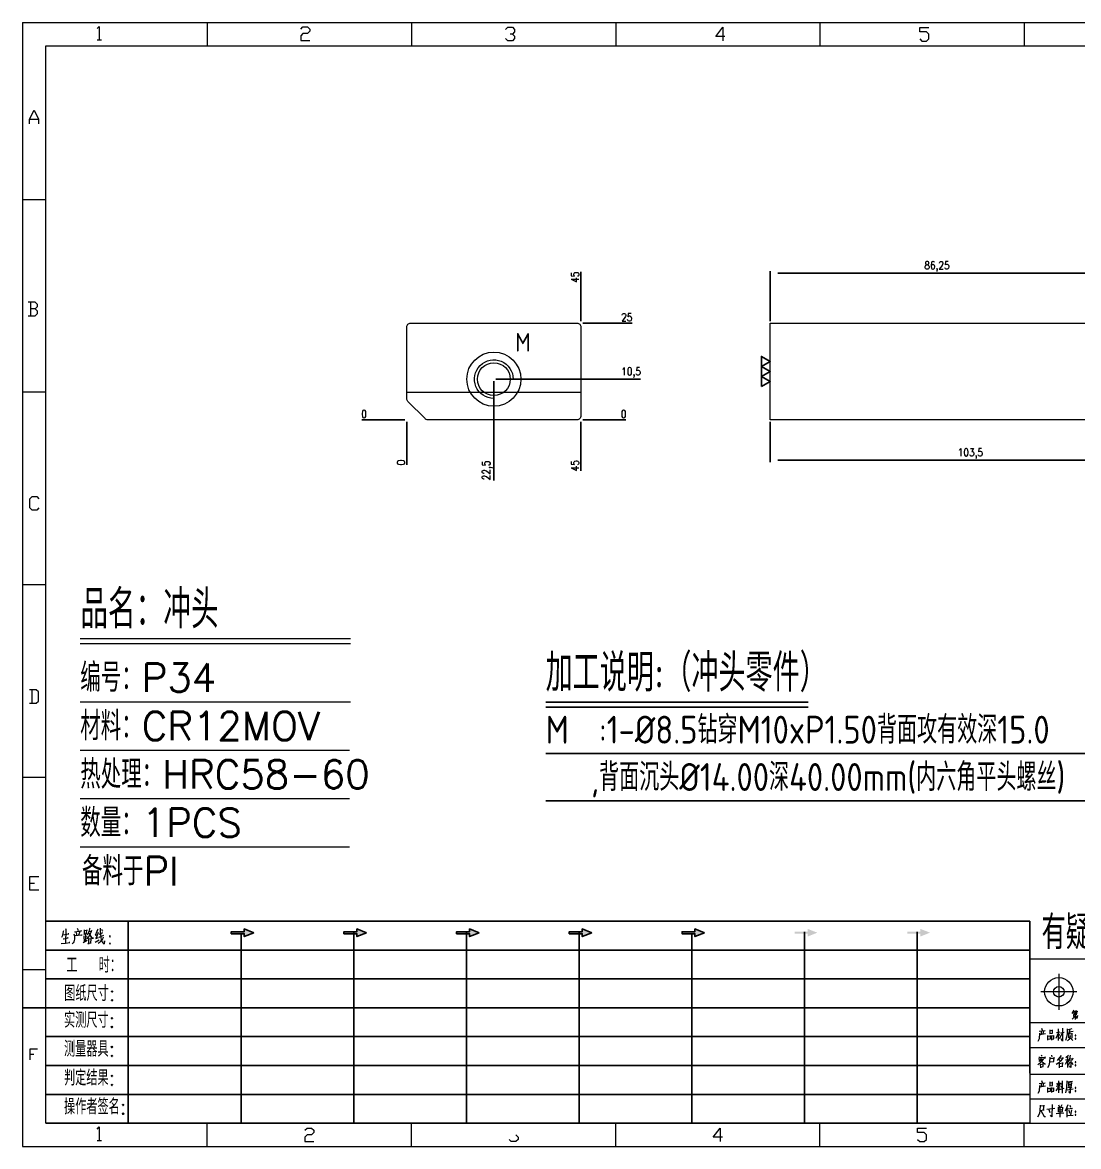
# Model space of a CAD drawing. Header units: millimetres. Extents: x 88508 to 142116, y -5268 to 20283.
# Drawn here: x 97895.8 to 98168.8, y 9218.8 to 9509.5 of the extents above; entities that cross this region are included whole.
import ezdxf
from ezdxf.enums import TextEntityAlignment as Align

# ---------------------------------------------------------------- set-up
doc = ezdxf.new("R2010")
doc.units = ezdxf.units.MM
doc.linetypes.add('DASHED', pattern=[0])
for name, color, linetype in [('DIM', 4, 'Continuous'), ('PUNCH', 2, 'Continuous'), ('TEXT', 4, 'Continuous')]:
    doc.layers.add(name, color=color, linetype=linetype)
doc.styles.add('chinesef_fs', font='simplex.shx', dxfattribs={"bigfont": 'gbcbig.shx'})
doc.styles.add('gbenor', font='gbenor.shx', dxfattribs={"bigfont": 'gbcbig.shx'})
doc.styles.add('GBENOR_', font='gbenor.shx', dxfattribs={"bigfont": 'gbcbig'})
doc.styles.get("Standard").update_dxf_attribs({"font": 'txt.shx', "width": 0.85, "bigfont": 'ctxt.shx'})
doc.styles.add('TXT', font='txt.shx', dxfattribs={"width": 0.8, "bigfont": 'ctxt.shx'})
doc.dimstyles.new('T-2-WX', dxfattribs={"dimtxt": 2, "dimasz": 2, "dimexe": 0.5, "dimexo": 0.5, "dimgap": 0.5, "dimtad": 1, "dimtxsty": 'Standard', "dimblk": 'OPEN30', "dimcen": 0, "dimazin": 3, "dimtfac": 1, "dimtmove": 0, "dimatfit": 3, "dimldrblk": 'OPEN30', "dimlwd": -1, "dimlwe": -1})

# ---------------------------------------------------------------- blocks, each defined once
blk = doc.blocks.new('U40')
for points in [[(351.8, 337.7), (351.8, 333.2), (367, 339.3), (351.8, 345.3), (351.8, 340.8), (331.2, 340.8), (331.2, 337.7)], [(545.7, 339.3), (530.6, 345.3), (530.6, 340.8), (509.9, 340.8), (509.9, 337.7), (530.6, 337.7), (530.6, 333.2)], [(724.5, 339.3), (709.3, 345.3), (709.3, 340.8), (688.7, 340.8), (688.7, 337.7), (709.3, 337.7), (709.3, 333.2)], [(903.3, 339.3), (888.1, 345.3), (888.1, 340.8), (867.5, 340.8), (867.5, 337.7), (888.1, 337.7), (888.1, 333.2)], [(1082.1, 339.3), (1066.9, 345.3), (1066.9, 340.8), (1046.3, 340.8), (1046.3, 337.7), (1066.9, 337.7), (1066.9, 333.2)], [(1245.7, 337.7), (1245.7, 333.2), (1260.9, 339.3), (1245.7, 345.3), (1245.7, 340.8), (1225.1, 340.8), (1225.1, 337.7)], [(1424.5, 337.7), (1424.5, 333.2), (1439.7, 339.3), (1424.5, 345.3), (1424.5, 340.8), (1403.8, 340.8), (1403.8, 337.7)]]:
    blk.add_hatch(color=3).paths.add_polyline_path(points)
at = {"color": 254, "lineweight": 18}
for p, q in [((0, 1783.5), (0, 0)), ((0, 1783.5), (2530.2, 1783.5)), ((941.1, 1783.5), (941.1, 1746.5)), ((1265.1, 1783.5), (1265.1, 1746.5)), ((1589.1, 1783.5), (1589.1, 1746.5)), ((37, 37), (37, 1746.5)), ((37, 1746.5), (2493.2, 1746.5)), ((0, 1502.7), (37, 1502.7)), ((0, 1197.2), (37, 1197.2)), ((0, 891.7), (37, 891.7)), ((0, 586.3), (37, 586.3)), ((1598.1, 298), (2493.2, 298)), ((0, 280.8), (37, 280.8)), ((1598.2, 196.6), (2493.2, 196.6)), ((2493.2, 156.4), (1598.2, 156.4)), ((2493.2, 114.1), (1598.2, 114.1)), ((2493.2, 75), (1598.2, 75)), ((37, 37), (2493.2, 37)), ((941.1, 0), (941.1, 37)), ((1265.1, 0), (1265.1, 37)), ((1589.1, 0), (1589.1, 37)), ((0, 0), (2530.2, 0))]:
    blk.add_line(p, q, dxfattribs=at)
at = {"color": 254, "linetype": 'Continuous', "lineweight": 18}
for p, q in [((293.1, 1783.5), (293.1, 1746.5)), ((617.1, 1783.5), (617.1, 1746.5)), ((1598.1, 298), (1598.1, 37)), ((1598.2, 298), (1598.2, 37)), ((293.1, 0), (293.1, 37)), ((617.1, 0), (617.1, 37))]:
    blk.add_line(p, q, dxfattribs=at)
for p, q in [((38, 357.6), (1598.2, 357.6)), ((1598.2, 357.6), (1598.2, 116.2)), ((38, 311.8), (1598.2, 311.8)), ((37.1, 266), (1598.2, 266)), ((0.1, 220.2), (1598.2, 220.2)), ((37.1, 174.4), (1598.2, 174.4)), ((37.1, 128.6), (1598.2, 128.6)), ((37.1, 82.8), (1598.2, 82.8))]:
    blk.add_line(p, q)
at = {"color": 254}
for p, q in [((167.8, 37), (167.8, 357.6)), ((525.5, 37), (525.5, 340.8)), ((704.3, 37), (704.3, 340.8)), ((883.1, 37), (883.1, 340.8)), ((1240.6, 37), (1240.6, 340.8)), ((1419.4, 37), (1419.4, 340.8)), ((346.7, 37), (346.7, 337.9)), ((1061.9, 37), (1061.9, 337.7)), ((1598.2, 37), (38, 37))]:
    blk.add_line(p, q, dxfattribs=at)
at = {"color": 92, "lineweight": 18}
for p, q in [((1644.1, 273.9), (1644.1, 217)), ((1672.4, 245.5), (1615.5, 245.5))]:
    blk.add_line(p, q, dxfattribs=at)
for points in [[(118.3, 1773.7), (121.9, 1777.3), (121.9, 1755.8)], [(441.4, 1773.1), (445, 1776.7), (452.2, 1776.7), (455.8, 1773.1), (455.8, 1769.5), (452.2, 1765.9), (445, 1765.9), (441.4, 1762.3), (441.4, 1755.1), (455.8, 1755.1)], [(766.4, 1772.4), (770, 1776), (777.2, 1776), (780.8, 1772.4), (780.8, 1768.8), (777.2, 1765.2), (773.6, 1765.2)], [(1114.4, 1761.4), (1100, 1761.4), (1110.8, 1775.8), (1110.8, 1754.2)], [(1423.4, 1757.7), (1427, 1754.1), (1434.2, 1754.1), (1437.8, 1757.7), (1437.8, 1764.9), (1434.2, 1768.5), (1423.4, 1768.5), (1423.4, 1775.7), (1437.8, 1775.7)], [(118.3, 1755.8), (125.5, 1755.8)], [(777.2, 1765.2), (780.8, 1761.6), (780.8, 1758), (777.2, 1754.4), (770, 1754.4), (766.4, 1758)], [(11.1, 1622.8), (11.1, 1630), (18.3, 1644.4), (25.5, 1630), (25.5, 1622.8)], [(11.1, 1630), (25.5, 1630)], [(20, 1329), (23.6, 1332.6), (23.6, 1336.2), (20, 1339.8), (9.2, 1339.8)], [(12.8, 1339.8), (12.8, 1318.2)], [(9.2, 1318.2), (20, 1318.2), (23.6, 1321.8), (23.6, 1325.4), (20, 1329), (12.8, 1329)], [(26.1, 1013.2), (22.5, 1009.6), (15.3, 1009.6), (11.7, 1013.2), (11.7, 1027.6), (15.3, 1031.2), (22.5, 1031.2), (26.1, 1027.6)], [(11, 703.2), (21.8, 703.2), (25.4, 706.8), (25.4, 721.2), (21.8, 724.8), (11, 724.8)], [(14.6, 724.8), (14.6, 703.2)], [(26.1, 407), (11.7, 407), (11.7, 428.6), (26.1, 428.6)], [(11.7, 417.8), (18.9, 417.8)], [(1613.5, 179.9), (1612.8, 170.8), (1610.8, 166.8)], [(1613, 182.8), (1622.3, 184.3)], [(1613.3, 177.7), (1623.2, 179.2)], [(1615.9, 182.1), (1616.3, 179)], [(1616.6, 187.6), (1617.9, 184.5)], [(1619.7, 183.6), (1618.8, 178.8)], [(1629.6, 185.4), (1629.6, 178.6)], [(1629.6, 184.3), (1634, 184.7)], [(1629.6, 179.4), (1634.2, 179.9)], [(1633.8, 179.9), (1634.2, 185.4)], [(1640, 172.1), (1643.5, 180.5)], [(1645.9, 181.4), (1640.4, 180.5)], [(1643.5, 168.2), (1643.5, 186.9)], [(1645.5, 176.1), (1643.5, 179.2)], [(1649.7, 180.8), (1647, 174.8), (1644.8, 171)], [(1646.6, 180.3), (1652.3, 181.2)], [(1650.1, 187.6), (1650.1, 167.1), (1647.7, 170.6)], [(1657.4, 186.9), (1657.2, 179), (1656.5, 173.7), (1654.8, 168.4)], [(1664.9, 186.7), (1657.4, 184.7)], [(1657.8, 181.2), (1666.7, 182.8)], [(1659.2, 179.7), (1659.2, 172.4)], [(1664.5, 179), (1659.2, 178.1)], [(1661.6, 178.6), (1661.8, 185.2)], [(1664.7, 180.1), (1664.5, 172.1)], [(1626.9, 168.8), (1626.7, 176.3)], [(1626.9, 175.2), (1630.5, 175.7)], [(1626.9, 170.2), (1630.7, 170.6)], [(1630.5, 176.1), (1630.3, 170.6)], [(1632.7, 176.3), (1632.7, 168.8)], [(1636.2, 175.7), (1632.9, 175.2)], [(1632.9, 170.4), (1636.4, 170.8)], [(1636, 170.8), (1636.4, 176.1)], [(1662, 176.3), (1661.4, 172.4), (1660, 169.7), (1657.6, 167.7)], [(1662.3, 172.4), (1666.2, 168)], [(12.3, 137.7), (12.3, 155), (23.8, 155)], [(12.3, 146.4), (18.1, 146.4)], [(1615.9, 144.9), (1617.5, 143.1)], [(1632.3, 144.9), (1633.2, 142)], [(1647.7, 144.2), (1641.5, 136.3)], [(1659.4, 144.2), (1655.2, 140.5)], [(1662.3, 144.9), (1661.2, 139.2), (1660.1, 135.2)], [(1619.7, 139.4), (1616.8, 135), (1610.6, 129.7)], [(1612.8, 142.5), (1612.4, 138.1)], [(1615.9, 140.3), (1612.4, 135)], [(1612.8, 141.2), (1622.3, 142)], [(1614.6, 131.2), (1614.8, 125)], [(1614.6, 130.3), (1619.2, 131.2)], [(1614.8, 137.8), (1619.2, 138.9)], [(1614.8, 126.1), (1619.5, 127)], [(1615.1, 136.3), (1621.7, 131), (1623, 131)], [(1619, 127), (1619.5, 131.9)], [(1622.6, 142.5), (1621.2, 138.9)], [(1629.6, 142), (1629.2, 133.6), (1628.3, 128.3), (1626.1, 125)], [(1629.2, 134.3), (1636.2, 135)], [(1629.4, 139.6), (1636, 140.3)], [(1636.2, 141.6), (1635.8, 135)], [(1650.8, 141.4), (1647.3, 136.1), (1644.2, 133), (1639.8, 129.9)], [(1644, 138.9), (1645.7, 136.1)], [(1644.6, 133.4), (1644.6, 125)], [(1644.6, 131.9), (1650.2, 132.8)], [(1644.6, 126.8), (1650.4, 127.5)], [(1645.1, 140.3), (1650.2, 140.7)], [(1649.9, 127.5), (1650.4, 133.2)], [(1657.7, 137.4), (1656.1, 133.6), (1654.1, 129.9)], [(1654.6, 137.4), (1659.9, 138.3)], [(1657.7, 142), (1657.7, 125.5)], [(1657.7, 136.3), (1659.6, 133.9)], [(1661.4, 134.1), (1659, 128.6)], [(1663, 137.6), (1663, 125.3), (1661, 128.1)], [(1661.4, 138.9), (1665.8, 139.6)], [(1664.3, 133.6), (1666.5, 129.9)], [(1666.3, 140), (1664.9, 136.7)], [(1613.5, 96.9), (1612.8, 87.8), (1610.8, 83.9)], [(1613, 99.8), (1622.3, 101.3)], [(1613.3, 94.7), (1623.2, 96.2)], [(1615.9, 99.1), (1616.3, 96)], [(1616.6, 104.6), (1617.9, 101.5)], [(1619.7, 100.6), (1618.8, 95.8)], [(1626.9, 85.8), (1626.7, 93.4)], [(1626.9, 92.3), (1630.5, 92.7)], [(1629.6, 102.4), (1629.6, 95.6)], [(1629.6, 101.3), (1634, 101.8)], [(1629.6, 96.4), (1634.2, 96.9)], [(1630.5, 93.1), (1630.3, 87.6)], [(1632.7, 93.4), (1632.7, 85.8)], [(1636.2, 92.7), (1632.9, 92.3)], [(1633.8, 96.9), (1634.2, 102.4)], [(1636, 87.8), (1636.4, 93.1)], [(1643.5, 96), (1641.5, 91.6), (1639.5, 88.1)], [(1640, 95.6), (1645.9, 96.4)], [(1641.1, 100.9), (1641.9, 97.6)], [(1643.5, 104), (1643.5, 85)], [(1643.5, 95.1), (1645.3, 92.3)], [(1645.5, 101.3), (1644.2, 96.2)], [(1645, 90.7), (1652.3, 92.7)], [(1646.8, 101.1), (1647.9, 98.4)], [(1646.8, 96.9), (1648.1, 93.6)], [(1649.7, 84.5), (1649.7, 104.2)], [(1657, 104.4), (1656.3, 93.1), (1654.5, 85.4)], [(1657, 102.6), (1666, 103.7)], [(1657.2, 90), (1666.9, 91.4)], [(1658.3, 93.8), (1664.2, 94.7)], [(1659.2, 101.8), (1659.2, 95.1)], [(1664.7, 101.1), (1659.2, 100.4)], [(1659.2, 98), (1663.4, 98.7)], [(1659.2, 96), (1664.7, 96.7)], [(1661.4, 92.9), (1662, 90.7), (1662, 84.5), (1659.8, 87.2)], [(1661.8, 91.6), (1664.5, 94.9)], [(1664.2, 96.7), (1664.7, 101.8)], [(1626.9, 87.2), (1630.7, 87.6)], [(1632.9, 87.4), (1636.4, 87.8)], [(1614.4, 65.7), (1614.2, 57.3), (1613.3, 52.3), (1610.4, 46.5)], [(1614.2, 57.3), (1620.6, 58.2)], [(1620.6, 64.8), (1614.4, 64.2)], [(1615.3, 57.3), (1620.6, 47.4), (1622.8, 47.4)], [(1619.9, 58.2), (1620.8, 65.7)], [(1625.2, 59.3), (1637.6, 60.6)], [(1630.1, 53.6), (1628.7, 58)], [(1633.4, 66.6), (1632.9, 47.2), (1630.7, 50)], [(1639.8, 52.5), (1652.1, 53.6)], [(1642.9, 62.2), (1642.9, 54.5)], [(1649.5, 61.8), (1642.9, 61.1)], [(1642.9, 55.1), (1649.9, 55.8)], [(1643.5, 66.2), (1645.1, 62.4)], [(1643.8, 58.4), (1648.6, 58.9)], [(1646.2, 46.7), (1646.2, 61.3)], [(1648.6, 66.4), (1646.8, 61.8)], [(1649.7, 62.2), (1649.3, 55.8)], [(1658.5, 66.4), (1653.9, 56.2)], [(1656.8, 62.2), (1656.8, 46.7)], [(1658.3, 59.8), (1665.8, 60.6)], [(1659.9, 57.8), (1661.2, 52.7)], [(1661.4, 65.7), (1662.7, 62.2)], [(1664.1, 58.4), (1662.5, 49.6)], [(1657.7, 49.2), (1666.7, 49.8)], [(118.3, 27.4), (121.9, 31), (121.9, 9.4)], [(447.9, 25.7), (451.5, 29.3), (458.7, 29.3), (462.3, 25.7), (462.3, 22.1), (458.7, 18.5), (451.5, 18.5), (447.9, 14.9), (447.9, 7.7), (462.3, 7.7)], [(782.7, 18.5), (786.3, 14.9), (786.3, 11.3), (782.7, 7.7), (775.5, 7.7), (771.9, 11.3)], [(1110.3, 14.9), (1095.9, 14.9), (1106.7, 29.3), (1106.7, 7.7)], [(1419.9, 11.3), (1423.5, 7.7), (1430.7, 7.7), (1434.3, 11.3), (1434.3, 18.5), (1430.7, 22.1), (1419.9, 22.1), (1419.9, 29.3), (1434.3, 29.3)], [(118.3, 9.4), (125.5, 9.4)]]:
    blk.add_lwpolyline(points, dxfattribs=at)
at = {"color": 92, "lineweight": 0}
for points in [[(65, 342.2), (64.8, 341), (64.1, 337.9), (63.6, 335.7), (62.8, 333.5), (62.1, 331.4)], [(68.4, 345.9), (68.7, 344.4), (68.1, 322.9)], [(82.6, 340.8), (93.7, 342.2), (93.3, 342.4), (92.4, 342)], [(86.1, 336.1), (86, 337.5), (85.3, 339.8)], [(86.7, 346.7), (87.9, 344.6), (88.3, 343)], [(90.3, 341), (90.4, 339.6), (89.1, 335.3)], [(97.8, 344), (98.1, 342.6), (98.1, 340.8), (98.1, 337.9), (98.1, 336.3), (98.2, 337.7), (102.1, 338.3), (101.8, 338.3), (102.1, 343.6), (102.1, 343.2), (102.1, 342.8), (98.2, 342.2)], [(105.5, 341.2), (105.9, 341), (109.6, 341.8), (109.3, 342.6), (108.5, 339.6), (107.6, 337.3), (106.9, 335.9), (105.9, 334.3), (104.3, 332), (103.1, 330.4), (101.9, 329.4)], [(106.6, 346.5), (106.5, 345.2), (105.1, 341.2), (104.2, 338.9), (103.1, 336.3), (102.6, 335.5)], [(104.9, 339.1), (105.3, 338.7), (107, 335.7), (108.6, 333.3), (109.9, 331.2), (110.3, 330.8), (112.6, 330.8), (110.2, 331.2), (109, 332.6)], [(119.3, 344.8), (119.1, 343.8), (116.8, 338.5), (115.4, 335.5), (119.3, 336.3)], [(120.3, 339.4), (118.1, 333.5), (116.4, 330), (116.1, 329.8), (120.5, 331.4)], [(121.7, 336.7), (127.7, 339.6)], [(123.4, 346.5), (123.5, 345.4), (123.5, 340.8), (123.8, 337.3), (124, 335.3), (124.2, 333.1), (124.5, 331), (124.8, 329), (125.2, 327.4), (125.9, 325.7), (126.9, 323.9), (127.9, 322.7), (128.9, 321.7), (129.6, 321.3), (129.9, 326.1), (129.4, 321.5)], [(127.7, 341.6), (127.2, 342.4), (125.7, 344.2)], [(61.4, 322.3), (68.2, 322.9), (75.3, 323.7), (74.9, 323.9), (73.8, 323.5)], [(63.8, 335.9), (73.4, 337.5), (73.1, 337.7), (72.5, 337.3)], [(64.5, 329.6), (64.8, 329.6), (65.1, 329.6), (72.5, 331), (71.9, 331), (70.9, 330.8)], [(82.6, 335.1), (82.6, 331.8), (82.3, 329), (81.9, 326.8), (81.2, 324.9), (80.3, 323.1), (79.6, 321.9), (78.8, 320.9)], [(93.3, 335.5), (94.1, 335.7), (94.3, 335.5), (82.6, 334.3), (82.6, 335.1), (82.2, 336.9)], [(96.5, 323.9), (102.8, 327.2)], [(97.2, 334.3), (97.5, 333.5), (97.7, 324.7)], [(100.2, 337.9), (100.1, 325.9)], [(100.2, 332.6), (102.4, 333.1)], [(104.2, 330), (104.5, 329), (104.5, 321.1), (104.3, 322.1), (104.5, 322.7), (109.2, 323.1), (108.6, 323.1), (109, 329.2), (109, 330), (109.3, 329.4), (108.6, 329.4), (104.6, 328.8)], [(115.3, 324.3), (121.5, 328.2)], [(128.2, 332.4), (128.1, 331.6), (126.9, 329.6), (125.8, 328), (124.5, 326.3), (123, 324.7), (121.4, 323.3), (120.1, 322.3)], [(121.4, 332.2), (128.8, 335.1)]]:
    blk.add_lwpolyline(points, dxfattribs=at)
for points in [[(367, 339.3), (351.8, 345.3), (351.8, 340.8), (331.2, 340.8), (331.2, 337.7), (351.8, 337.7), (351.8, 333.2), (367, 339.3)], [(545.7, 339.3), (530.6, 345.3), (530.6, 340.8), (509.9, 340.8), (509.9, 337.7), (530.6, 337.7), (530.6, 333.2), (545.7, 339.3)], [(724.5, 339.3), (709.3, 345.3), (709.3, 340.8), (688.7, 340.8), (688.7, 337.7), (709.3, 337.7), (709.3, 333.2), (724.5, 339.3)], [(903.3, 339.3), (888.1, 345.3), (888.1, 340.8), (867.5, 340.8), (867.5, 337.7), (888.1, 337.7), (888.1, 333.2), (903.3, 339.3)], [(1082.1, 339.3), (1066.9, 345.3), (1066.9, 340.8), (1046.3, 340.8), (1046.3, 337.7), (1066.9, 337.7), (1066.9, 333.2), (1082.1, 339.3)]]:
    blk.add_lwpolyline(points)
for points in [[(138.7, 332.4), (139.4, 333.5), (138.7, 334.5), (138, 333.5)], [(138.7, 320.9), (139.4, 321.9), (138.7, 322.9), (138, 321.9)]]:
    blk.add_lwpolyline(points, close=True, dxfattribs=at)
at = {"color": 3, "lineweight": 18}
for points in [[(1665.5, 210.9), (1668.3, 216.3)], [(1667.3, 214.2), (1670.1, 214.7)], [(1668.8, 211.7), (1668, 214.2)], [(1670.3, 211.9), (1671.9, 216.3)], [(1671.1, 214.2), (1674, 214.7)], [(1671.4, 214.2), (1672.9, 211.7)], [(1670.1, 206.6), (1668, 204.5), (1665, 202.1)], [(1667.1, 206.6), (1673.4, 207.3)], [(1667.3, 211.1), (1672.4, 211.6)], [(1667.3, 209.6), (1667.3, 206.6)], [(1672.5, 209.4), (1667.3, 208.9)], [(1670.1, 211.2), (1670.1, 201.3)], [(1673.5, 208.1), (1672.7, 202.9), (1671.7, 205)], [(1672.2, 209.4), (1672.5, 211.9)]]:
    blk.add_lwpolyline(points, dxfattribs=at)
at = {"color": 92, "lineweight": 18}
for points in [[(1670, 176.1), (1670, 175.9), (1670.2, 175.7), (1670.4, 175.5), (1670.6, 175.5), (1670.9, 175.5), (1671.1, 175.7), (1671.3, 175.9), (1671.3, 176.1), (1671.3, 176.4), (1671.1, 176.6), (1670.9, 176.7), (1670.6, 176.8), (1670.4, 176.7), (1670.2, 176.6), (1670, 176.4)], [(1671.3, 171), (1671.3, 171.3), (1671.1, 171.5), (1670.9, 171.7), (1670.6, 171.7), (1670.4, 171.7), (1670.2, 171.5), (1670, 171.3), (1670, 171), (1670, 170.8), (1670.2, 170.6), (1670.4, 170.4), (1670.6, 170.4), (1670.9, 170.4), (1671.1, 170.6), (1671.3, 170.8)], [(1671.1, 176.1), (1671, 176.3), (1670.9, 176.5), (1670.6, 176.6), (1670.4, 176.5), (1670.3, 176.3), (1670.2, 176.1), (1670.3, 175.9), (1670.4, 175.7), (1670.6, 175.7), (1670.9, 175.7), (1671, 175.9)], [(1671.1, 171), (1671, 171.3), (1670.9, 171.4), (1670.6, 171.5), (1670.4, 171.4), (1670.3, 171.3), (1670.2, 171), (1670.3, 170.8), (1670.4, 170.7), (1670.6, 170.6), (1670.9, 170.7), (1671, 170.8)], [(1669.8, 133.9), (1669.8, 133.6), (1670, 133.4), (1670.2, 133.3), (1670.5, 133.2), (1670.7, 133.3), (1670.9, 133.4), (1671.1, 133.6), (1671.1, 133.9), (1671.1, 134.1), (1670.9, 134.3), (1670.7, 134.5), (1670.5, 134.5), (1670.2, 134.5), (1670, 134.3), (1669.8, 134.1)], [(1671.1, 128.8), (1671.1, 129), (1670.9, 129.3), (1670.7, 129.4), (1670.5, 129.4), (1670.2, 129.4), (1670, 129.3), (1669.8, 129), (1669.8, 128.8), (1669.8, 128.5), (1670, 128.3), (1670.2, 128.2), (1670.5, 128.1), (1670.7, 128.2), (1670.9, 128.3), (1671.1, 128.5)], [(1670.9, 133.9), (1670.8, 134.1), (1670.7, 134.2), (1670.5, 134.3), (1670.2, 134.2), (1670.1, 134.1), (1670, 133.9), (1670.1, 133.6), (1670.2, 133.5), (1670.5, 133.4), (1670.7, 133.5), (1670.8, 133.6)], [(1670.9, 128.8), (1670.8, 129), (1670.7, 129.2), (1670.5, 129.2), (1670.2, 129.2), (1670.1, 129), (1670, 128.8), (1670.1, 128.6), (1670.2, 128.4), (1670.5, 128.3), (1670.7, 128.4), (1670.8, 128.6)], [(1670, 93.1), (1670, 92.9), (1670.2, 92.7), (1670.4, 92.5), (1670.6, 92.5), (1670.9, 92.5), (1671.1, 92.7), (1671.3, 92.9), (1671.3, 93.1), (1671.3, 93.4), (1671.1, 93.6), (1670.9, 93.7), (1670.6, 93.8), (1670.4, 93.7), (1670.2, 93.6), (1670, 93.4)], [(1671.1, 93.1), (1671, 93.4), (1670.9, 93.5), (1670.6, 93.6), (1670.4, 93.5), (1670.3, 93.4), (1670.2, 93.1), (1670.3, 92.9), (1670.4, 92.8), (1670.6, 92.7), (1670.9, 92.8), (1671, 92.9)], [(1671.3, 88.1), (1671.3, 88.3), (1671.1, 88.5), (1670.9, 88.7), (1670.6, 88.7), (1670.4, 88.7), (1670.2, 88.5), (1670, 88.3), (1670, 88.1), (1670, 87.8), (1670.2, 87.6), (1670.4, 87.4), (1670.6, 87.4), (1670.9, 87.4), (1671.1, 87.6), (1671.3, 87.8)], [(1671.1, 88.1), (1671, 88.3), (1670.9, 88.4), (1670.6, 88.5), (1670.4, 88.4), (1670.3, 88.3), (1670.2, 88.1), (1670.3, 87.8), (1670.4, 87.7), (1670.6, 87.6), (1670.9, 87.7), (1671, 87.8)], [(1669.8, 55.3), (1669.8, 55.1), (1670, 54.9), (1670.2, 54.7), (1670.5, 54.7), (1670.7, 54.7), (1670.9, 54.9), (1671.1, 55.1), (1671.1, 55.3), (1671.1, 55.6), (1670.9, 55.8), (1670.7, 56), (1670.5, 56), (1670.2, 56), (1670, 55.8), (1669.8, 55.6)], [(1670.9, 55.3), (1670.8, 55.6), (1670.7, 55.7), (1670.5, 55.8), (1670.2, 55.7), (1670.1, 55.6), (1670, 55.3), (1670.1, 55.1), (1670.2, 55), (1670.5, 54.9), (1670.7, 55), (1670.8, 55.1)], [(1671.1, 50.3), (1671.1, 50.5), (1670.9, 50.7), (1670.7, 50.9), (1670.5, 50.9), (1670.2, 50.9), (1670, 50.7), (1669.8, 50.5), (1669.8, 50.3), (1669.8, 50), (1670, 49.8), (1670.2, 49.7), (1670.5, 49.6), (1670.7, 49.7), (1670.9, 49.8), (1671.1, 50)], [(1670.9, 50.3), (1670.8, 50.5), (1670.7, 50.7), (1670.5, 50.7), (1670.2, 50.7), (1670.1, 50.5), (1670, 50.3), (1670.1, 50), (1670.2, 49.9), (1670.5, 49.8), (1670.7, 49.9), (1670.8, 50)]]:
    blk.add_lwpolyline(points, close=True, dxfattribs=at)
for radius in [22.5, 8.37]:
    blk.add_circle((1644.1, 245.5), radius, dxfattribs=at)
at = {"color": 3, "style": 'chinesef_fs'}
for s, height, p in [('有疑必问 不可盲目加工', 53.079, (1616.8, 313.1)), ('工  时：', 24.57, (69.5, 275.7)), ('图纸尺寸:', 24.57, (66.2, 230.9)), ('实测尺寸:', 24.57, (65.9, 188.4)), ('测量器具:', 24.57, (65.9, 142.6)), ('判定结果:', 24.57, (65.9, 96.8)), ('操作者签名:', 24.57, (65.9, 51))]:
    blk.add_text(s, height=height, dxfattribs=at).set_placement(p)
at = {"lineweight": 18, "style": 'GBENOR_'}
blk.add_attdef('文档路径', (2126, 386.9), '', height=17.8, dxfattribs=at)
at = {"lineweight": 20, "style": 'TXT'}
for tag, height, p in [('18-**-**', 16.3, (1866.6, 256.2)), ('客户名称', 16.1, (1741.1, 134, 0)), ('料厚:', 16.1, (1741.3, 93.2, 0))]:
    blk.add_attdef(tag, text='', height=height, dxfattribs=at).set_placement(p, align=Align.MIDDLE)
for tag, p, height in [('88888', (1850.9, 207.5), 14.9), ('材质:', (1691.2, 168, 0), 16.1), ('核准', (1869.4, 127.5, 0), 16.1), ('设计', (1868.8, 88.3, 0), 16.1), ('绘图', (1868.2, 49.1, 0), 16.1)]:
    blk.add_attdef(tag, p, '', height=height, dxfattribs=at)
for tag, p, height, width in [('3', (2234.7, 206.9), 15.8, 0.7), ('4', (2234.7, 167.4), 15.8, 0.7), ('核准日期', (2041.1, 124.2, 0), 16.1, 0.68), ('设计日期', (2041.1, 84.5, 0), 16.1, 0.68), ('1', (2251.9, 85.9), 14.6, 0.7), ('绘图日期', (2040.9, 46.4, 0), 16.1, 0.68), ('2', (2235, 49.2), 14.6, 0.7)]:
    blk.add_attdef(tag, p, '', height=height, dxfattribs=dict(at, width=width))
blk = doc.blocks.new('*D9229')
at = {"layer": 'Defpoints', "color": 0}
for p in [(97995.17, 9406.76), (98040.17, 9406.76), (98050.17, 9406.76)]:
    blk.add_point(p, dxfattribs=at)
at = {"layer": 'DIM', "color": 0}
blk.add_line((98040.67, 9406.76), (98051.8, 9406.76), dxfattribs=at)
at = {"layer": 'DIM', "color": 0, "insert": (98051.23, 9408.26), "char_height": 2, "attachment_point": 5}
blk.add_mtext('0', dxfattribs=at)
blk = doc.blocks.new('_Open30')
blk = doc.blocks.new('*D9230')
at = {"layer": 'Defpoints', "color": 0}
for p in [(98017.67, 9417.26), (98050.17, 9417.26), (97995.17, 9406.76)]:
    blk.add_point(p, dxfattribs=at)
at = {"layer": 'DIM', "color": 0}
for p, q in [((98018.17, 9417.26), (98042.17, 9417.26)), ((98042.17, 9417.26), (98046.17, 9417.26)), ((98046.17, 9417.26), (98055.6, 9417.26))]:
    blk.add_line(p, q, dxfattribs=at)
at = {"layer": 'DIM', "color": 0, "insert": (98053.14, 9418.95), "char_height": 2, "attachment_point": 5}
blk.add_mtext('10,5', dxfattribs=at)
blk = doc.blocks.new('*D9231')
at = {"layer": 'Defpoints', "color": 0}
for p in [(98040.17, 9431.76), (98050.17, 9431.76), (97995.17, 9406.76)]:
    blk.add_point(p, dxfattribs=at)
at = {"layer": 'DIM', "color": 0}
for p, q in [((98040.67, 9431.76), (98044.17, 9431.76)), ((98044.17, 9431.76), (98046.17, 9431.76)), ((98046.17, 9431.76), (98053.42, 9431.76))]:
    blk.add_line(p, q, dxfattribs=at)
at = {"layer": 'DIM', "color": 0, "insert": (98052.04, 9433.26), "char_height": 2, "attachment_point": 5}
blk.add_mtext('25', dxfattribs=at)
blk = doc.blocks.new('*D9232')
at = {"layer": 'Defpoints', "color": 0}
for p in [(97985.17, 9406.76), (97995.17, 9406.76), (97995.17, 9406.76)]:
    blk.add_point(p, dxfattribs=at)
at = {"layer": 'DIM', "color": 0}
blk.add_line((97994.67, 9406.76), (97983.53, 9406.76), dxfattribs=at)
at = {"layer": 'DIM', "color": 0, "insert": (97984.1, 9408.26), "char_height": 2, "attachment_point": 5}
blk.add_mtext('0', dxfattribs=at)
blk = doc.blocks.new('*D9233')
at = {"layer": 'Defpoints', "color": 0}
for p in [(97995.17, 9406.76), (98040.17, 9406.76), (98040.17, 9396.76)]:
    blk.add_point(p, dxfattribs=at)
at = {"layer": 'DIM', "color": 0}
for p, q in [((98040.17, 9406.26), (98040.17, 9402.76)), ((98040.17, 9402.76), (98040.17, 9400.76)), ((98040.17, 9400.76), (98040.17, 9393.51))]:
    blk.add_line(p, q, dxfattribs=at)
at = {"layer": 'DIM', "color": 0, "insert": (98038.67, 9394.88), "char_height": 2, "attachment_point": 5, "rotation": 90}
blk.add_mtext('45', dxfattribs=at)
blk = doc.blocks.new('*D9234')
at = {"layer": 'Defpoints', "color": 0}
for p in [(98017.67, 9417.26), (97995.17, 9406.76), (98017.67, 9396.76)]:
    blk.add_point(p, dxfattribs=at)
at = {"layer": 'DIM', "color": 0}
for p, q in [((98017.67, 9416.76), (98017.67, 9404.76)), ((98017.67, 9404.76), (98017.67, 9400.76)), ((98017.67, 9400.76), (98017.67, 9391.08))]:
    blk.add_line(p, q, dxfattribs=at)
at = {"layer": 'DIM', "color": 0, "insert": (98015.98, 9393.67), "char_height": 2, "attachment_point": 5, "rotation": 90}
blk.add_mtext('22,5', dxfattribs=at)
blk = doc.blocks.new('*D9235')
at = {"layer": 'Defpoints', "color": 0}
for p in [(97995.17, 9406.76), (97995.17, 9406.76), (97995.17, 9396.76)]:
    blk.add_point(p, dxfattribs=at)
at = {"layer": 'DIM', "color": 0}
blk.add_line((97995.17, 9406.26), (97995.17, 9395.13), dxfattribs=at)
at = {"layer": 'DIM', "color": 0, "insert": (97993.67, 9395.69), "char_height": 2, "attachment_point": 5, "rotation": 90}
blk.add_mtext('0', dxfattribs=at)
blk = doc.blocks.new('*D9236')
at = {"layer": 'Defpoints', "color": 0}
for p in [(98040.17, 9441.76), (98040.17, 9431.76), (97995.17, 9406.76)]:
    blk.add_point(p, dxfattribs=at)
at = {"layer": 'DIM', "color": 0}
for p, q in [((98040.17, 9437.76), (98040.17, 9445.01)), ((98040.17, 9435.76), (98040.17, 9437.76)), ((98040.17, 9432.26), (98040.17, 9435.76))]:
    blk.add_line(p, q, dxfattribs=at)
at = {"layer": 'DIM', "color": 0, "insert": (98038.67, 9443.64), "char_height": 2, "attachment_point": 5, "rotation": 90}
blk.add_mtext('45', dxfattribs=at)
blk = doc.blocks.new('*D9532')
at = {"layer": 'Defpoints', "color": 0}
for p in [(98089.11, 9406.76), (98192.61, 9407.76), (98192.61, 9396.32)]:
    blk.add_point(p, dxfattribs=at)
at = {"layer": 'DIM', "color": 0}
for p, q in [((98089.11, 9406.26), (98089.11, 9395.82)), ((98192.61, 9407.26), (98192.61, 9395.82)), ((98091.11, 9396.32), (98190.61, 9396.32))]:
    blk.add_line(p, q, dxfattribs=at)
at = {"layer": 'DIM', "color": 0, "insert": (98140.86, 9398.01), "char_height": 2, "attachment_point": 5}
blk.add_mtext('103,5', dxfattribs=at)
blk = doc.blocks.new('*D9536')
at = {"layer": 'Defpoints', "color": 0}
for p in [(98089.11, 9444.7), (98089.11, 9431.76), (98175.36, 9431.76)]:
    blk.add_point(p, dxfattribs=at)
at = {"layer": 'DIM', "color": 0}
for p, q in [((98089.11, 9432.26), (98089.11, 9445.2)), ((98173.36, 9444.7), (98091.11, 9444.7)), ((98175.36, 9432.26), (98175.36, 9445.2))]:
    blk.add_line(p, q, dxfattribs=at)
at = {"layer": 'DIM', "color": 0, "insert": (98132.23, 9446.39), "char_height": 2, "attachment_point": 5}
blk.add_mtext('86,25', dxfattribs=at)
blk = doc.blocks.new('*D9537')
at = {"layer": 'Defpoints', "color": 0}
for p in [(98089.11, 9431.76), (98175.36, 9431.76), (98176.77, 9431.17), (98192.03, 9415.92), (98209.53, 9412.51)]:
    blk.add_point(p, dxfattribs=at)
at = {"layer": 'DIM', "color": 0}
for p, q in [((98176.69, 9431.76), (98215.19, 9431.76)), ((98192.38, 9415.57), (98203.77, 9404.18))]:
    blk.add_line(p, q, dxfattribs=at)
blk.add_arc((98176.19, 9431.76), 38.5, 317.9765, 357.0235, dxfattribs=at)
at = {"layer": 'DIM', "color": 0, "insert": (98210.33, 9417.62), "char_height": 2, "attachment_point": 5, "rotation": 67.5}
blk.add_mtext('45%%d', dxfattribs=at)

msp = doc.modelspace()

# ---------------------------------------------------------------- linework, layer by layer
at = {"layer": 'DIM', "color": 4, "linetype": 'Continuous', "lineweight": 13}
for p, q in [((97910.735, 9350.218), (97980.633, 9350.218)), ((97910.735, 9348.929), (97980.633, 9348.929)), ((97910.735, 9333.839), (97980.633, 9333.839)), ((97910.735, 9321.325), (97980.33, 9321.325)), ((97910.735, 9308.811), (97980.33, 9308.811)), ((97910.735, 9296.296), (97980.33, 9296.296))]:
    msp.add_line(p, q, dxfattribs=at)
at = {"layer": 'PUNCH', "linetype": 'DASHED', "lineweight": 18, "ltscale": 0.5}
msp.add_line((97995.167, 9413.861), (98040.167, 9413.861), dxfattribs=at)
at = {"layer": 'PUNCH', "lineweight": 18}
msp.add_lwpolyline([(97995.167, 9412.175), (97995.167, 9430.76, -0.4142136), (97996.167, 9431.76), (98039.167, 9431.76, -0.4142136), (98040.167, 9430.76), (98040.167, 9407.76, -0.4142136), (98039.167, 9406.76), (98000.581, 9406.76, -0.1989124), (97999.874, 9407.053), (97995.46, 9411.467, -0.1989124)], format="xyb", close=True, dxfattribs=at)
at = {"layer": 'PUNCH', "color": 2, "linetype": 'Continuous', "lineweight": 15}
msp.add_lwpolyline([(98191.611, 9406.76), (98089.109, 9406.76), (98089.109, 9431.76), (98175.359, 9431.76, -0.1989124), (98176.773, 9431.175), (98192.025, 9415.922, -0.1989124), (98192.611, 9414.508), (98192.611, 9407.76, -0.4142136)], format="xyb", close=True, dxfattribs=at)
at = {"layer": 'PUNCH', "lineweight": 18}
msp.add_lwpolyline([(98017.667, 9412.26, -2.4142136), (98022.667, 9417.26)], format="xyb", dxfattribs=at)
at = {"layer": 'PUNCH', "linetype": 'DASHED', "lineweight": 18, "ltscale": 0.5}
msp.add_circle((98017.667, 9417.26), 7, dxfattribs=at)
at = {"layer": 'PUNCH', "lineweight": 18}
msp.add_circle((98017.667, 9417.26), 4.25, dxfattribs=at)
at = {"layer": 'TEXT', "color": 3}
for p, q in [((98031.06, 9333.717), (98098.962, 9333.717)), ((98031.06, 9332.457), (98098.962, 9332.457)), ((98031.06, 9320.505), (98174.204, 9320.505)), ((98031.06, 9308.265), (98174.204, 9308.265))]:
    msp.add_line(p, q, dxfattribs=at)
at = {"layer": 'TEXT'}
msp.add_lwpolyline([(98086.859, 9415.363), (98089.109, 9416.662), (98086.859, 9417.961), (98089.109, 9419.26), (98086.859, 9420.559), (98089.109, 9421.858), (98086.859, 9423.157), (98086.859, 9415.363)], close=True, dxfattribs=at)

# ---------------------------------------------------------------- block references
at = {"ltscale": 3, "xscale": 0.1629649012684286, "yscale": 0.1629649012664996, "zscale": 0.1629649012667955}
msp.add_blockref('U40', (97895.8, 9218.839), dxfattribs=at)

# ---------------------------------------------------------------- texts
at = {"layer": 'DIM', "color": 3, "linetype": 'Continuous', "lineweight": 13, "style": 'chinesef_fs'}
for s, height, p in [('品名：冲头', 9.9377, (97910.735, 9352.794)), ('编号：P34', 7.3613, (97910.735, 9336.415)), ('材料：CR12MOV', 7.3613, (97910.735, 9323.901)), ('热处理：HRC58-60', 7.36126, (97910.735, 9311.387)), ('数量：1PCS', 7.3613, (97910.735, 9298.873)), ('备料于PI', 7.3613, (97911.182, 9286.359))]:
    msp.add_text(s, height=height, dxfattribs=at).set_placement(p)
at = {"layer": 'TEXT', "color": 4, "style": 'gbenor'}
msp.add_text('M', height=4.8, dxfattribs=at).set_placement((98025.19, 9426.784), align=Align.MIDDLE_CENTER)
for s, height, p in [('加工说明:（冲头零件）', 9.72, (98031.06, 9336.489)), ('M  :1-%%C8.5钻穿M10xP1.50背面攻有效深15.0', 7.2, (98031.06, 9323.025)), ('   ,背面沉头%%C14.00深40.00mm(内六角平头螺丝)', 7.2, (98031.06, 9310.785))]:
    msp.add_text(s, height=height, dxfattribs=at).set_placement(p)

# ---------------------------------------------------------------- dimensions: what is measured, and where the dimension line sits
at = {"layer": 'DIM'}
for base, p1, p2, picture, middle in [((98089.109, 9444.703), (98175.359, 9431.76), (98089.109, 9431.76), '*D9536', (98132.234, 9446.393)), ((98192.611, 9396.323), (98089.109, 9406.76), (98192.611, 9407.76), '*D9532', (98140.86, 9398.013))]:
    dim = msp.add_linear_dim(base=base, p1=p1, p2=p2, dimstyle='T-2-WX', dxfattribs=at)
    dim.commit()
    dim.dimension.update_dxf_attribs({"geometry": picture, "text_midpoint": middle})
at = {"layer": 'DIM', "color": 4}
for feature_location, offset, dtype, origin, picture, middle in [((98040.167, 9431.76), (0, 10), 1, (97995.167, 9406.76), '*D9236', (98038.667, 9443.637)), ((98040.167, 9431.76), (10, 0), 0, (97995.167, 9406.76), '*D9231', (98052.043, 9433.26)), ((98017.667, 9417.26), (32.5, 0), 0, (97995.167, 9406.76), '*D9230', (98053.136, 9418.951)), ((98017.667, 9417.26), (0, -20.5), 1, (97995.167, 9406.76), '*D9234', (98015.976, 9393.67)), ((97995.166768378, 9406.760312997), (-10, 0), 0, (97995.166768378, 9406.760312997), '*D9232', (97984.100101711, 9408.260312997)), ((98040.166768398, 9406.760312997), (10, 0), 0, (97995.166768378, 9406.760312997), '*D9229', (98051.233435065, 9408.260312997)), ((97995.166768378, 9406.760312997), (0, -10), 1, (97995.166768378, 9406.760312997), '*D9235', (97993.666768378, 9395.69364633)), ((98040.167, 9406.76), (0, -10), 1, (97995.167, 9406.76), '*D9233', (98038.667, 9394.884))]:
    dim = msp.add_ordinate_dim(feature_location=feature_location, offset=offset, dtype=dtype, origin=origin, dimstyle='T-2-WX', dxfattribs=at)
    dim.commit()
    dim.dimension.update_dxf_attribs({"geometry": picture, "text_midpoint": middle})
at = {"layer": 'DIM'}
dim = msp.add_angular_dim_2l(base=(98209.532, 9412.509), line1=((98176.773, 9431.175), (98192.025, 9415.922)), line2=((98089.109, 9431.76), (98175.359, 9431.76)), dimstyle='T-2-WX', dxfattribs=at)
dim.commit()
dim.dimension.update_dxf_attribs({"geometry": '*D9537', "text_midpoint": (98210.33, 9417.618)})

doc.saveas('drawing.dxf')
